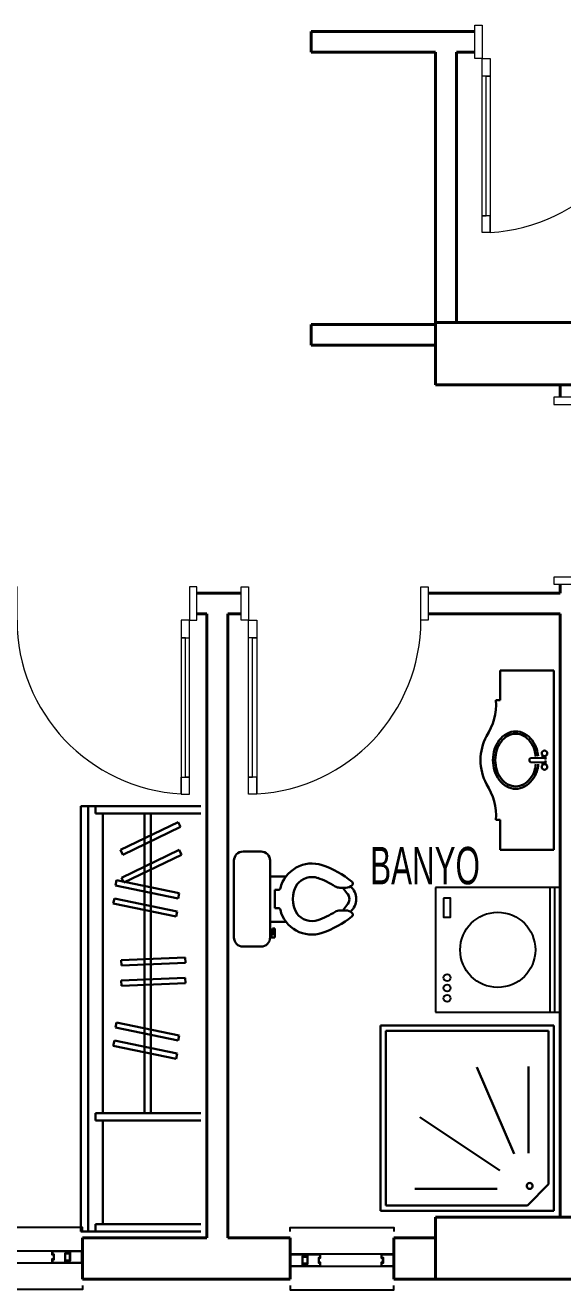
# Model space of a CAD drawing. Header units: millimetres. Extents: x 38 to 2313, y 33 to 1283.
# Drawn here: x 523 to 782, y 33 to 642 of the extents above; entities that cross this region are included whole.
import ezdxf

# ---------------------------------------------------------------- set-up
doc = ezdxf.new("R2010")
doc.units = ezdxf.units.MM
doc.layers.add('14_ISLAK_MEKAN_TEFRİŞ', color=134, linetype='Continuous')
for name, color, linetype, lineweight in [('duvar_40', 45, 'Continuous', 40), ('PENC_25', 74, 'Continuous', 25), ('TEF', 145, 'Continuous', 30), ('yazı', 253, 'Continuous', 20)]:
    doc.layers.add(name, color=color, linetype=linetype, lineweight=lineweight)
doc.styles.add('ARIAL', font='Arial')

# ---------------------------------------------------------------- blocks, each defined once
blk = doc.blocks.new('1')
at = {"layer": 'duvar_40', "linetype": 'ByBlock', "elevation": -433.172157, "flags": 128}
for points in [[(410.504434, 37.91508), (410.504434, 57.91508)], [(550.504434, 37.91508), (550.504434, 57.91508)]]:
    blk.add_lwpolyline(points, dxfattribs=at)
at = {"layer": 'PENC_25'}
for p, q in [((416.479657, 51.706598, -433.172157), (535.965435, 51.706598, -433.172157)), ((535.965435, 45.706595, -433.172157), (416.479657, 45.706595, -433.172157))]:
    blk.add_line(p, q, dxfattribs=at)
at = {"layer": 'PENC_25', "elevation": -433.172157, "flags": 128}
for points in [[(550.504434, 60.91508), (550.504434, 62.91508), (410.504434, 62.91508), (410.504434, 60.91508)], [(550.504434, 34.91508), (550.504434, 32.998113), (410.504434, 32.998113), (410.504434, 34.91508)]]:
    blk.add_lwpolyline(points, dxfattribs=at)
for points in [[(410.504434, 51.706598), (410.504434, 45.706595), (410.504434, 45.706595)], [(416.479657, 45.706595), (410.504434, 45.706595), (410.504434, 51.706598), (416.479657, 51.706598), (416.479657, 49.706597), (415.779657, 49.706597), (415.779657, 47.706597), (416.479657, 47.706597)], [(416.279657, 45.906595), (410.679654, 45.906595), (410.679654, 51.506598), (416.279657, 51.506598), (416.279657, 49.906597), (415.579657, 49.906597), (415.579657, 47.506597), (416.279657, 47.506597)], [(473.941786, 49.206597), (474.841786, 49.206597), (474.841786, 48.206597), (473.941786, 48.206597)], [(474.141786, 45.706595), (482.141789, 45.706595), (482.141789, 47.206597), (480.141788, 47.206597), (480.141788, 51.706598), (474.141786, 51.706598), (474.141786, 49.706597), (474.841786, 49.706597), (474.841786, 47.706597), (474.141786, 47.706597)], [(474.341786, 45.906595), (481.941789, 45.906595), (481.941789, 47.006597), (479.941788, 47.006597), (479.941788, 51.506598), (474.341786, 51.506598), (474.341786, 49.906597), (475.041786, 49.906597), (475.041786, 47.506597), (474.341786, 47.506597)], [(488.441792, 51.706598), (480.441788, 51.706598), (480.441788, 50.206597), (482.441789, 50.206597), (482.441789, 45.706595), (488.441792, 45.706595), (488.441792, 47.706597), (487.741792, 47.706597), (487.741792, 49.706597), (488.441792, 49.706597)], [(488.241792, 51.506598), (480.641788, 51.506598), (480.641788, 50.406597), (482.641789, 50.406597), (482.641789, 45.906595), (488.241792, 45.906595), (488.241792, 47.506597), (487.541792, 47.506597), (487.541792, 49.906597), (488.241792, 49.906597)], [(535.965435, 51.706598), (544.179652, 51.706598), (544.179652, 50.206597), (542.179651, 50.206597), (542.179651, 45.706595), (535.965435, 45.706595), (535.965435, 47.706597), (536.665435, 47.706597), (536.665435, 49.706597), (535.965435, 49.706597)], [(536.165435, 51.506598), (543.979652, 51.506598), (543.979652, 50.406597), (541.979651, 50.406597), (541.979651, 45.906595), (536.165435, 45.906595), (536.165435, 47.506597), (536.865435, 47.506597), (536.865435, 49.906597), (536.165435, 49.906597)], [(550.504434, 45.706595), (542.479651, 45.706595), (542.479651, 47.206597), (544.479652, 47.206597), (544.479652, 51.706598), (550.504434, 51.706598), (550.504434, 48.706597)], [(550.079654, 45.906595), (542.679651, 45.906595), (542.679651, 47.006597), (544.679652, 47.006597), (544.679652, 51.506598), (550.079654, 51.506598), (550.079654, 49.906597), (550.079654, 47.506597)], [(550.504434, 51.706598), (550.504434, 45.706595)]]:
    blk.add_lwpolyline(points, close=True, dxfattribs=at)
blk = doc.blocks.new('2')
at = {"layer": 'duvar_40', "linetype": 'ByBlock', "elevation": -102.690046, "flags": 128}
for points in [[(650.420829, 57.91508), (650.420829, 37.91508)], [(700.420829, 57.91508), (700.420829, 37.91508)]]:
    blk.add_lwpolyline(points, dxfattribs=at)
at = {"layer": 'PENC_25'}
for p, q in [((664.959828, 50.123565, -102.690046), (694.445606, 50.123565, -102.690046)), ((694.445606, 44.123562, -102.690046), (664.959828, 44.123562, -102.690046))]:
    blk.add_line(p, q, dxfattribs=at)
at = {"layer": 'PENC_25', "elevation": -102.690046, "flags": 128}
for points in [[(650.420829, 60.91508), (650.420829, 62.832047), (700.420829, 62.832047), (700.420829, 60.91508)], [(650.420829, 34.91508), (650.420829, 32.91508), (700.420829, 32.91508), (700.420829, 34.91508)]]:
    blk.add_lwpolyline(points, dxfattribs=at)
for points in [[(650.420829, 44.123562), (650.420829, 50.123565)], [(650.420829, 50.123565), (658.445612, 50.123565), (658.445612, 48.623564), (656.445611, 48.623564), (656.445611, 44.123562), (650.420829, 44.123562), (650.420829, 47.123564)], [(650.845609, 49.923565), (658.245612, 49.923565), (658.245612, 48.823564), (656.245611, 48.823564), (656.245611, 44.323562), (650.845609, 44.323562), (650.845609, 45.923564), (650.845609, 48.323564)], [(664.959828, 44.123562), (656.745611, 44.123562), (656.745611, 45.623564), (658.745612, 45.623564), (658.745612, 50.123565), (664.959828, 50.123565), (664.959828, 48.123564), (664.259828, 48.123564), (664.259828, 46.123564), (664.959828, 46.123564)], [(664.759828, 44.323562), (656.945611, 44.323562), (656.945611, 45.423564), (658.945612, 45.423564), (658.945612, 49.923565), (664.759828, 49.923565), (664.759828, 48.323564), (664.059828, 48.323564), (664.059828, 45.923564), (664.759828, 45.923564)], [(694.445606, 50.123565), (700.420829, 50.123565), (700.420829, 44.123562), (694.445606, 44.123562), (694.445606, 46.123564), (695.145606, 46.123564), (695.145606, 48.123564), (694.445606, 48.123564)], [(694.645606, 49.923565), (700.245609, 49.923565), (700.245609, 44.323562), (694.645606, 44.323562), (694.645606, 45.923564), (695.345606, 45.923564), (695.345606, 48.323564), (694.645606, 48.323564)], [(700.420829, 44.123562), (700.420829, 50.123565), (700.420829, 50.123565)]]:
    blk.add_lwpolyline(points, close=True, dxfattribs=at)
blk = doc.blocks.new('cc14')
at = {"layer": '14_ISLAK_MEKAN_TEFRİŞ'}
for p, q in [((1312.02566, -368.612928), (1252.02566, -368.612928)), ((1252.02566, -368.612928), (1252.02566, -428.612928)), ((1312.02566, -428.612928), (1312.02566, -368.612928)), ((1252.02566, -428.612928), (1312.02566, -428.612928))]:
    blk.add_line(p, q, dxfattribs=at)
at = {"layer": '14_ISLAK_MEKAN_TEFRİŞ', "flags": 128}
blk.add_lwpolyline([(1306.876657, -372.507007), (1297.776631, -372.507007), (1297.776631, -375.879618), (1306.876657, -375.879618)], close=True, dxfattribs=at)
for points in [[(1312.02566, -423.612928), (1252.02566, -423.612928)], [(1252.02566, -426.112928), (1312.02566, -426.112928)]]:
    blk.add_lwpolyline(points, dxfattribs=at)
at = {"layer": '14_ISLAK_MEKAN_TEFRİŞ'}
for centre, radius in [((1258.654965, -374.193312), 1.686306), ((1263.654965, -374.193312), 1.686306), ((1268.654965, -374.193312), 1.686306), ((1282.02566, -398.612928), 18.080866)]:
    blk.add_circle(centre, radius, dxfattribs=at)
blk = doc.blocks.new('kapı6')
at = {"layer": 'PENC_25', "lineweight": 20}
for p, q in [((409272.806571, -107949.590212), (409272.806571, -107933.590067)), ((409272.806571, -107933.590118), (409276.27915, -107933.590118)), ((409272.806571, -107949.590263), (409272.806571, -107933.590118)), ((409272.806571, -107933.590169), (409276.27915, -107933.590169)), ((409276.27915, -107933.590118), (409276.27915, -107949.590212)), ((409276.27915, -107933.590169), (409276.27915, -107949.590263)), ((409359.333993, -107949.590212), (409359.333993, -107933.590118)), ((409359.333993, -107933.590118), (409362.806571, -107933.590118)), ((409359.333993, -107949.590263), (409359.333993, -107933.590169)), ((409359.333993, -107933.590169), (409362.806571, -107933.590169)), ((409362.806571, -107933.590067), (409362.806571, -107949.590212)), ((409362.806571, -107933.590118), (409362.806571, -107949.590263)), ((409276.27915, -107949.590212), (409272.806571, -107949.590212)), ((409276.27915, -107949.590263), (409272.806571, -107949.590263)), ((409362.806571, -107949.590212), (409359.333993, -107949.590212)), ((409362.806571, -107949.590263), (409359.333993, -107949.590263)), ((409280.27915, -108033.313617), (409276.27915, -108033.313617)), ((409280.27915, -108033.313668), (409276.27915, -108033.313668))]:
    blk.add_line(p, q, dxfattribs=at)
at = {"layer": 'PENC_25', "lineweight": 20, "flags": 128}
for points in [[(409276.27915, -108033.313617), (409276.27915, -107949.590212), (409280.27915, -107949.590212), (409280.27915, -108033.313617), (409280.27915, -108025.241181), (409276.27915, -108025.241181), (409278.27915, -108025.241181), (409278.27915, -107958.152114), (409280.27915, -107958.152114), (409276.27915, -107958.152114)], [(409276.27915, -108033.313668), (409276.27915, -107949.590263), (409280.27915, -107949.590263), (409280.27915, -108033.313668), (409280.27915, -108025.241232), (409276.27915, -108025.241232), (409278.27915, -108025.241232), (409278.27915, -107958.152166), (409280.27915, -107958.152166), (409276.27915, -107958.152166)]]:
    blk.add_lwpolyline(points, dxfattribs=at)
at = {"layer": 'PENC_25', "lineweight": 20}
for centre in [(409275.531904, -107949.601513), (409275.531904, -107949.601565)]:
    blk.add_arc(centre, 83.80209, 273.247447, 0.007727, dxfattribs=at)
blk = doc.blocks.new('kapı8')
at = {"layer": 'PENC_25', "lineweight": 20}
for p, q in [((409048.973098, -108203.91274), (409048.973098, -108219.912885)), ((409052.445677, -108203.912791), (409048.973098, -108203.912791)), ((409052.445677, -108219.912885), (409052.445677, -108203.912791)), ((409135.50052, -108203.912936), (409135.50052, -108219.913029)), ((409138.973098, -108203.912936), (409135.50052, -108203.912936)), ((409138.973098, -108219.913029), (409138.973098, -108203.912885)), ((409048.973098, -108219.912885), (409052.445677, -108219.912885)), ((409135.50052, -108219.913029), (409138.973098, -108219.913029)), ((409131.50052, -108303.636435), (409135.50052, -108303.636435))]:
    blk.add_line(p, q, dxfattribs=at)
at = {"layer": 'PENC_25', "lineweight": 20, "flags": 128}
blk.add_lwpolyline([(409135.50052, -108303.636435), (409135.50052, -108219.913029), (409131.50052, -108219.913029), (409131.50052, -108303.636435), (409131.50052, -108295.563999), (409135.50052, -108295.563999), (409133.50052, -108295.563999), (409133.50052, -108228.474932), (409131.50052, -108228.474932), (409135.50052, -108228.474932)], dxfattribs=at)
at = {"layer": 'PENC_25', "lineweight": 20}
blk.add_arc((409136.247766, -108219.924187), 83.80209, 179.992273, 266.752553, dxfattribs=at)
blk = doc.blocks.new('kapı9')
at = {"layer": 'PENC_25', "lineweight": 20}
for p, q in [((409160.348246, -108219.91308), (409160.348246, -108203.912936)), ((409160.348246, -108203.912987), (409163.820824, -108203.912987)), ((409163.820824, -108203.912987), (409163.820824, -108219.91308)), ((409246.875668, -108219.91308), (409246.875668, -108203.912987)), ((409246.875668, -108203.912987), (409250.348246, -108203.912987)), ((409250.348246, -108203.912936), (409250.348246, -108219.91308)), ((409163.820824, -108219.91308), (409160.348246, -108219.91308)), ((409250.348246, -108219.91308), (409246.875668, -108219.91308)), ((409167.820824, -108303.636486), (409163.820824, -108303.636486))]:
    blk.add_line(p, q, dxfattribs=at)
at = {"layer": 'PENC_25', "lineweight": 20, "flags": 128}
blk.add_lwpolyline([(409163.820824, -108303.636486), (409163.820824, -108219.91308), (409167.820824, -108219.91308), (409167.820824, -108303.636486), (409167.820824, -108295.56405), (409163.820824, -108295.56405), (409165.820824, -108295.56405), (409165.820824, -108228.474983), (409167.820824, -108228.474983), (409163.820824, -108228.474983)], dxfattribs=at)
at = {"layer": 'PENC_25', "lineweight": 20}
blk.add_arc((409163.073579, -108219.924382), 83.80209, 273.247447, 0.007727, dxfattribs=at)
blk = doc.blocks.new('kapı10')
at = {"layer": 'PENC_25', "lineweight": 20}
for p, q in [((409326.87715, -108112.661471), (409310.877006, -108112.661471)), ((409310.877057, -108112.661471), (409310.877057, -108116.134049)), ((409326.87715, -108116.134049), (409326.87715, -108112.661471)), ((409310.877057, -108116.134049), (409326.87715, -108116.134049)), ((409410.600556, -108120.134049), (409410.600556, -108116.134049)), ((409310.876955, -108202.661471), (409326.877099, -108202.661471)), ((409326.877099, -108199.188892), (409310.877006, -108199.188892)), ((409310.877006, -108199.188892), (409310.877006, -108202.661471)), ((409326.877099, -108202.661471), (409326.877099, -108199.188892))]:
    blk.add_line(p, q, dxfattribs=at)
at = {"layer": 'PENC_25', "lineweight": 20, "flags": 128}
blk.add_lwpolyline([(409410.600556, -108116.134049), (409326.87715, -108116.134049), (409326.87715, -108120.134049), (409410.600556, -108120.134049), (409402.52812, -108120.134049), (409402.52812, -108116.134049), (409402.52812, -108118.134049), (409335.439053, -108118.134049), (409335.439053, -108120.134049), (409335.439053, -108116.134049)], dxfattribs=at)
at = {"layer": 'PENC_25', "lineweight": 20}
blk.add_arc((409326.888401, -108115.386804), 83.80209, 269.992273, 356.752553, dxfattribs=at)
blk = doc.blocks.new('wew')
at = {"layer": 'TEF'}
for p, q in [((419257.582592, -94647.785644), (419199.804814, -94647.785644)), ((419199.804814, -94852.496062), (419199.804814, -94647.785644)), ((419203.36037, -94852.496062), (419203.36037, -94647.785644)), ((419206.915926, -94651.341199), (419206.915926, -94647.785644)), ((419257.582592, -94651.341199), (419206.915926, -94651.341199)), ((419210.471481, -94795.515353), (419210.471481, -94651.341199)), ((419246.733837, -94655.390649), (419218.911566, -94668.779776)), ((419230.541094, -94795.515353), (419230.541094, -94651.341199)), ((419233.628732, -94795.515353), (419233.628732, -94651.341199)), ((419247.85016, -94657.710342), (419246.733837, -94655.390649)), ((419220.027889, -94671.099469), (419247.85016, -94657.710342)), ((419218.911566, -94668.779776), (419220.027889, -94671.099469)), ((419247.248445, -94668.777155), (419219.426174, -94682.166282)), ((419220.542498, -94684.485974), (419248.364769, -94671.096847)), ((419248.364769, -94671.096847), (419247.248445, -94668.777155)), ((419217.047293, -94683.371849), (419216.523581, -94685.892341)), ((419216.523581, -94685.892341), (419246.754225, -94692.173712)), ((419247.277937, -94689.65322), (419217.047293, -94683.371849)), ((419219.426174, -94682.166282), (419220.542498, -94684.485974)), ((419216.018076, -94692.124566), (419215.494364, -94694.645057)), ((419246.24872, -94698.405937), (419216.018076, -94692.124566)), ((419246.754225, -94692.173712), (419247.277937, -94689.65322)), ((419215.494364, -94694.645057), (419245.725009, -94700.926428)), ((419245.725009, -94700.926428), (419246.24872, -94698.405937)), ((419250.128706, -94720.619694), (419219.27707, -94721.854223)), ((419219.27707, -94721.854223), (419219.379999, -94724.42649)), ((419219.379999, -94724.42649), (419250.231635, -94723.19196)), ((419250.231635, -94723.19196), (419250.128706, -94720.619694)), ((419250.128706, -94730.417071), (419219.27707, -94731.6516)), ((419219.27707, -94731.6516), (419219.379999, -94734.223867)), ((419219.379999, -94734.223867), (419250.231635, -94732.989337)), ((419250.231635, -94732.989337), (419250.128706, -94730.417071)), ((419217.047293, -94751.811143), (419216.523581, -94754.331635)), ((419247.277937, -94758.092515), (419217.047293, -94751.811143)), ((419216.523581, -94754.331635), (419246.754225, -94760.613006)), ((419246.754225, -94760.613006), (419247.277937, -94758.092515)), ((419216.018076, -94760.56386), (419215.494364, -94763.084352)), ((419215.494364, -94763.084352), (419245.725009, -94769.365723)), ((419246.24872, -94766.845231), (419216.018076, -94760.56386)), ((419245.725009, -94769.365723), (419246.24872, -94766.845231)), ((419257.582592, -94795.515353), (419206.915926, -94795.515353)), ((419206.915926, -94799.070908), (419206.915926, -94795.515353)), ((419257.582592, -94799.070908), (419206.915926, -94799.070908)), ((419210.471481, -94827.091313), (419210.471481, -94799.070908)), ((419210.471481, -94848.940506), (419210.471481, -94799.070908)), ((419257.582592, -94848.940506), (419206.915926, -94848.940506)), ((419206.915926, -94848.940506), (419206.915926, -94852.496062)), ((419257.582592, -94852.496062), (419199.804814, -94852.496062))]:
    blk.add_line(p, q, dxfattribs=at)
blk = doc.blocks.new('dskfg')
at = {"layer": 'TEF'}
for p, q in [((1215856.528473, -318229.918806), (1215773.095581, -318229.918806)), ((1215773.095581, -318229.918806), (1215773.095581, -318319.065619)), ((1215785.855479, -318232.470786), (1215775.64756, -318242.678704)), ((1215853.976494, -318232.470786), (1215785.855479, -318232.470786)), ((1215853.976494, -318232.470786), (1215853.976494, -318316.513639)), ((1215856.528473, -318229.918806), (1215856.528473, -318319.065619)), ((1215800.364342, -318240.469987), (1215839.967264, -318240.432428)), ((1215775.64756, -318242.678704), (1215775.64756, -318316.513639)), ((1215799.170199, -318249.316257), (1215837.604301, -318274.896069)), ((1215785.249544, -318257.640822), (1215785.249544, -318299.410344)), ((1215792.228825, -318257.33448), (1215810.121579, -318299.078176)), ((1215856.528473, -318319.065619), (1215773.095581, -318319.065619)), ((1215775.64756, -318316.513639), (1215853.976494, -318316.513639))]:
    blk.add_line(p, q, dxfattribs=at)
for start_param, end_param in [(3.9269908172, 7.0685834708), (0.7853981639, 3.9269908175)]:
    blk.add_ellipse((1215784.74697, -318241.896823), major_axis=(-1.015044, 1.015044), ratio=1, start_param=start_param, end_param=end_param, dxfattribs=at)
blk = doc.blocks.new('ö_nklnlşfdndfnşnklm')
at = {"layer": 'TEF'}
for p, q in [((55836.619492, 10355.704601), (55836.619492, 10344.949046)), ((55887.708381, 10361.082379), (55841.99727, 10361.082379)), ((55893.086159, 10344.949046), (55893.086159, 10355.704601)), ((55841.99727, 10339.571268), (55887.708381, 10339.571268)), ((55851.408381, 10330.160157), (55851.408381, 10339.571268)), ((55878.29727, 10330.160157), (55878.29727, 10339.571268)), ((55886.363937, 10338.226823), (55886.363937, 10339.571268)), ((55887.708381, 10339.571268), (55887.708381, 10336.882379)), ((55859.475048, 10336.882379), (55859.475048, 10334.8249)), ((55870.230603, 10336.882379), (55859.475048, 10336.882379)), ((55870.230603, 10334.8249), (55870.230603, 10336.882379)), ((55882.330603, 10336.882379), (55882.330603, 10338.226823)), ((55882.330603, 10338.226823), (55886.363937, 10338.226823)), ((55887.708381, 10336.882379), (55882.330603, 10336.882379)), ((55858.130603, 10298.077512), (55858.130603, 10294.591908)), ((55861.283094, 10294.045599), (55858.130603, 10296.382189)), ((55868.422557, 10294.045599), (55871.575048, 10296.382189)), ((55871.575048, 10298.077512), (55871.575048, 10294.692432))]:
    blk.add_line(p, q, dxfattribs=at)
for centre, radius, start, end in [((55841.99727, 10355.704601), 5.377778, 90, 180), ((55887.708381, 10355.704601), 5.377778, 0, 90), ((55841.99727, 10344.949046), 5.377778, 180, 270), ((55887.708381, 10344.949046), 5.377778, 270, 0), ((55863.105048, 10314.699046), 19.387056, 103.883364, 198.183653), ((55858.130603, 10334.8249), 1.344444, 283.883364, 0), ((55871.575048, 10334.8249), 1.344444, 180, 256.116636), ((55866.600603, 10314.699046), 19.387056, 341.816347, 76.116636), ((55864.852826, 10309.675938), 16.450886, 57.797266, 122.202734), ((55863.105048, 10314.699046), 11.320389, 127.108298, 198.183653), ((55866.600603, 10314.699046), 11.320389, 341.816347, 52.891702), ((55901.825048, 10328.815712), 52.526624, 199.440035, 212.062492), ((55827.880603, 10328.815712), 52.526624, 327.937508, 340.559965), ((55901.825048, 10328.815712), 60.593291, 199.440035, 218.734582), ((55827.880603, 10328.815712), 60.593291, 321.334991, 340.559965), ((55852.752826, 10294.591908), 5.377778, 315.060102, 0), ((55852.752826, 10298.077512), 5.377778, 0, 32.062492), ((55876.952826, 10298.077512), 5.377778, 147.937508, 180), ((55876.952826, 10294.692432), 5.377778, 180, 225.837529), ((55855.607813, 10291.742904), 1.344444, 218.734582, 315.060102), ((55864.852826, 10298.789786), 10.307407, 223.602819, 316.397181), ((55864.852826, 10297.445341), 4.929629, 223.602819, 316.397181), ((55874.142821, 10291.799051), 1.344444, 225.837529, 321.334991)]:
    blk.add_arc(centre, radius, start, end, dxfattribs=at)
blk = doc.blocks.new('çkjngnşdglklşdf')
at = {"layer": 'TEF'}
for p, q in [((58786.602195, 10215.567112), (58786.602195, 10193.34489)), ((58786.602195, 10215.567112), (58826.602195, 10215.567112)), ((58826.602195, 10215.567112), (58826.602195, 10082.233779)), ((58783.581508, 10193.34489), (58786.602195, 10193.34489)), ((58783.581508, 10193.34489), (58786.602195, 10193.34489)), ((58809.266347, 10150.332367), (58819.836119, 10150.687359)), ((58809.266347, 10150.332367), (58819.836119, 10150.687359)), ((58809.266347, 10147.468523), (58819.836119, 10147.113532)), ((58809.266347, 10147.468523), (58819.836119, 10147.113532)), ((58818.271886, 10150.864855), (58818.271886, 10152.107326)), ((58818.271886, 10150.864855), (58818.271886, 10152.107326)), ((58818.271886, 10146.936036), (58818.271886, 10145.693565)), ((58818.271886, 10146.936036), (58818.271886, 10145.693565)), ((58820.479696, 10150.598611), (58820.479696, 10151.92983)), ((58820.479696, 10150.598611), (58820.479696, 10151.92983)), ((58820.479696, 10147.20228), (58820.479696, 10145.871061)), ((58820.479696, 10147.20228), (58820.479696, 10145.871061)), ((58786.602195, 10104.456001), (58783.581508, 10104.456001)), ((58786.602195, 10104.456001), (58783.581508, 10104.456001)), ((58786.602195, 10104.456001), (58786.602195, 10082.233779)), ((58786.602195, 10082.233779), (58826.602195, 10082.233779))]:
    blk.add_line(p, q, dxfattribs=at)
at = {"layer": 'TEF', "flags": 128}
for points in [[(58814.954942, 10151.809831, 0.04853), (58813.887345, 10156.964525, 0.085783), (58810.494739, 10163.604566, 0.10607), (58804.833408, 10168.52947, 0.126822), (58798.222205, 10170.233779, 0.126822), (58791.611001, 10168.52947, 0.10607), (58785.94967, 10163.604566, 0.085783), (58782.557064, 10156.964525, 0.075445), (58781.333316, 10148.900445, 0.075445), (58782.557064, 10140.836366, 0.085783), (58785.94967, 10134.196325, 0.10607), (58791.611001, 10129.271421, 0.126822), (58798.222205, 10127.567112, 0.126822), (58804.833408, 10129.271421, 0.105479), (58810.469612, 10134.162903, 0.091386), (58813.881148, 10140.31928, 0.05171), (58814.9877, 10145.81623, 0.05171)], [(58814.954942, 10151.809831, 0.04853), (58813.887345, 10156.964525, 0.085783), (58810.494739, 10163.604566, 0.10607), (58804.833408, 10168.52947, 0.126822), (58798.222205, 10170.233779, 0.126822), (58791.611001, 10168.52947, 0.10607), (58785.94967, 10163.604566, 0.085783), (58782.557064, 10156.964525, 0.075445), (58781.333316, 10148.900445, 0.075445), (58782.557064, 10140.836366, 0.085783), (58785.94967, 10134.196325, 0.10607), (58791.611001, 10129.271421, 0.126822), (58798.222205, 10127.567112, 0.126822), (58804.833408, 10129.271421, 0.105479), (58810.469612, 10134.162903, 0.091386), (58813.881148, 10140.31928, 0.05171), (58814.9877, 10145.81623, 0.05171)], [(58813.187377, 10151.619546, 0.04853), (58812.189605, 10156.437105, 0.085783), (58809.072517, 10162.537899, 0.10607), (58803.973935, 10166.973257, 0.126822), (58798.222205, 10168.456001, 0.126822), (58792.470474, 10166.973257, 0.10607), (58787.371892, 10162.537899, 0.085783), (58784.254804, 10156.437105, 0.075445), (58783.111094, 10148.900445, 0.075445), (58784.254804, 10141.363786, 0.085783), (58787.371892, 10135.262991, 0.10607), (58792.470474, 10130.827634, 0.126822), (58798.222205, 10129.34489, 0.126822), (58803.973935, 10130.827634, 0.10607), (58809.072517, 10135.262991, 0.091652), (58812.189605, 10140.866621, 0.051517), (58813.217993, 10145.985433, 0.046971)], [(58813.187377, 10151.619546, 0.04853), (58812.189605, 10156.437105, 0.085783), (58809.072517, 10162.537899, 0.10607), (58803.973935, 10166.973257, 0.126822), (58798.222205, 10168.456001, 0.126822), (58792.470474, 10166.973257, 0.10607), (58787.371892, 10162.537899, 0.085783), (58784.254804, 10156.437105, 0.075445), (58783.111094, 10148.900445, 0.075445), (58784.254804, 10141.363786, 0.085783), (58787.371892, 10135.262991, 0.10607), (58792.470474, 10130.827634, 0.126822), (58798.222205, 10129.34489, 0.126822), (58803.973935, 10130.827634, 0.10607), (58809.072517, 10135.262991, 0.091652), (58812.189605, 10140.866621, 0.051517), (58813.217993, 10145.985433, 0.046971)]]:
    blk.add_lwpolyline(points, format="xyb", dxfattribs=at)
at = {"layer": 'TEF'}
for centre in [(58819.621103, 10153.971032), (58819.621103, 10153.971032), (58819.621103, 10143.829859), (58819.621103, 10143.829859)]:
    blk.add_circle(centre, 2.041202, dxfattribs=at)
for centre, radius, start, end in [((58739.196745, 10190.821615), 44.45643, 327.106454, 3.253764), ((58739.196745, 10190.821615), 44.45643, 327.106454, 3.253764), ((58810.327136, 10148.783486), 38.245793, 152.102729, 179.824784), ((58810.327136, 10149.017404), 38.245793, 180.175216, 207.897271), ((58809.808095, 10149.006886), 1.431919, 112.230732, 182.424419), ((58809.808095, 10149.006886), 1.431919, 112.230732, 182.424419), ((58809.808095, 10148.794005), 1.431919, 177.575581, 247.769268), ((58809.808095, 10148.794005), 1.431919, 177.575581, 247.769268), ((58819.294371, 10149.361878), 1.431919, 357.575581, 67.769268), ((58819.294371, 10149.361878), 1.431919, 357.575581, 67.769268), ((58819.294371, 10148.439013), 1.431919, 292.230732, 2.424419), ((58819.294371, 10148.439013), 1.431919, 292.230732, 2.424419), ((58739.196745, 10106.979275), 44.45643, 356.746236, 32.893546)]:
    blk.add_arc(centre, radius, start, end, dxfattribs=at)

msp = doc.modelspace()

# ---------------------------------------------------------------- linework, layer by layer
at = {"layer": 'duvar_40', "linetype": 'ByBlock'}
for p, q in [((660.564453, 628.559692), (660.564453, 638.559692)), ((660.564453, 638.559692), (739.350343, 638.559692)), ((720.420829, 628.559692), (660.564453, 628.559692)), ((720.420829, 498.559692), (720.420829, 628.559692)), ((730.564453, 498.559692), (730.564453, 628.559692)), ((730.564453, 628.559692), (739.350343, 628.559692)), ((660.564453, 487.559692), (660.564453, 497.559692)), ((660.564453, 497.559692), (720.420829, 497.559692)), ((720.420829, 468.559692), (720.420829, 498.559692)), ((720.420829, 498.559692), (790.420829, 498.559692)), ((720.420829, 487.559692), (660.564453, 487.559692)), ((790.420829, 468.559692), (720.420829, 468.559692)), ((780.420829, 468.559692), (780.420829, 462.48839)), ((780.420829, 372.48839), (780.420829, 368.236926)), ((605.51687, 368.236926), (626.892018, 368.236926)), ((716.892018, 368.236926), (780.420829, 368.236926)), ((605.51687, 358.236926), (610.420829, 358.236926)), ((610.420829, 57.915077), (610.420829, 358.236926)), ((620.420829, 358.236926), (626.892018, 358.236926)), ((620.420829, 57.91508, -96.278367), (620.420829, 358.236926)), ((716.892018, 358.236926), (780.420829, 358.236926)), ((780.420829, 358.236926), (780.420829, 67.915077)), ((720.420829, 37.915077), (720.420829, 67.915077)), ((720.420829, 67.915077), (790.420829, 67.915077)), ((550.504434, 57.91508, -163.59273), (610.420829, 57.91508, -105.906204)), ((620.420829, 57.91508, -96.278367), (650.420829, 57.91508, -67.394857)), ((700.420829, 57.91508, -19.255673), (720.420829, 57.91508)), ((550.504434, 37.91508, -163.59273), (650.420829, 37.91508, -67.394857)), ((700.420829, 37.91508, -19.255673), (720.420829, 37.91508)), ((790.420829, 37.915077), (720.420829, 37.915077))]:
    msp.add_line(p, q, dxfattribs=at)

# ---------------------------------------------------------------- block references
at = {"rotation": 90}
msp.add_blockref('cc14', (351.807901, -1085.517819), dxfattribs=at)
for name in ['1', '2']:
    msp.add_blockref(name, (0, 0))
at = {"layer": 'PENC_25', "linetype": 'ByBlock'}
for name in ['kapı6', 'kapı10', 'kapı8', 'kapı9']:
    msp.add_blockref(name, (-408533.456228, 108575.149861), dxfattribs=at)
at = {"layer": 'TEF', "linetype": 'ByBlock', "xscale": 0.648, "yscale": 0.648, "zscale": 0.648}
msp.add_blockref('çkjngnşdglklşdf', (-37342.217396, -6288.642585, 0.000015), dxfattribs=at)
at = {"layer": 'TEF', "linetype": 'ByBlock'}
msp.add_blockref('wew', (-418650.161763, 94913.411139), dxfattribs=at)
at = {"layer": 'TEF', "linetype": 'ByBlock', "xscale": -0.81, "yscale": 0.81, "zscale": 0.81, "rotation": 90}
msp.add_blockref('ö_nklnlşfdndfnşnklm', (9015.897542, 45471.496207, 0.000015), dxfattribs=at)
at = {"layer": 'TEF', "rotation": 180}
msp.add_blockref('dskfg', (1216550.516409, -318159.003729, 0.000015), dxfattribs=at)

# ---------------------------------------------------------------- texts
at = {"layer": 'yazı', "style": 'ARIAL', "width": 0.6}
msp.add_text('BANYO', height=18, dxfattribs=at).set_placement((689.008849, 228.066954, -1352.257988))

doc.saveas('drawing.dxf')
